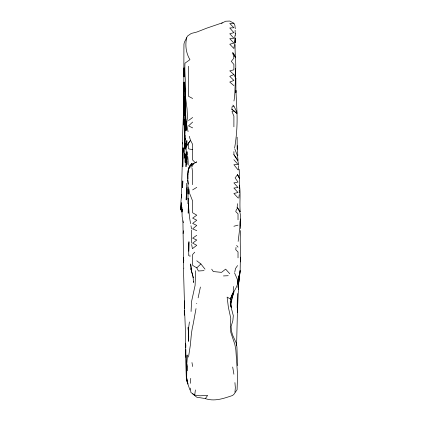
<?xml version="1.0" encoding="UTF-8"?>
<svg xmlns="http://www.w3.org/2000/svg" width="421" height="421" viewBox="0 0 421 421"><rect width="100%" height="100%" fill="white"/><g stroke="black" fill="none" stroke-linecap="round" stroke-linejoin="round"><path stroke-width="0.63" d="M183.782 260.152L183.588 262.457L183.588 257.694L183.482 267.161L183.851 268.151M189.95 389.972L186.692 380.679L186.329 378.358L185.782 362.149L185.545 333.706L184.814 315.561M192.644 184.677L192.644 173.047L192.008 168.021M233.897 126.8L233.897 116.107L231.976 111.602L233.897 110.87L237.018 113.454C237.397 125.111 236.56 136.741 234.592 148.197M238.023 257.852L238.023 251.969L235.765 249.706L236.018 247.406M238.023 219.788L238.023 213.857L235.739 211.584L236.628 208.948M184.382 148.592L184.698 134.488L184.266 143.761L184.393 158.143L184.382 153.36M185.44 107.529L185.372 101.535L185.445 108.076L185.445 100.045M185.845 357.35L185.866 349.509M239.586 188.187L239.228 169.342M183.83 101.293L183.756 110.865L184.009 82.137L183.893 96.498M188.082 187.008L188.119 194.086L188.061 189.355M185.061 88.847L184.987 100.624L185.051 97.167M185.061 88.784L185.045 91.068L185.072 88.673M185.266 139.577L185.272 138.567M185.245 143.345L185.461 149.218L185.293 134.831M185.887 125.647L185.861 130.394L185.777 119.222L185.871 123.337M183.772 105.497L183.909 48.289L183.961 44.063L184.393 42.237L187.498 36.074L191.229 33.464L196.949 32.001L206.764 28.144L222.32 22.834M184.393 308.667L184.482 300.978L184.287 310.493M188.403 198.686L188.566 212.879M240.459 230.55C239.928 241.023 240.601 251.453 240.407 261.92L240.386 257.142L240.154 271.298L238.66 279.96L239.896 273.75L240.107 270.65M238.165 279.512C238.365 286.969 232.445 292.258 230.429 299.026L227.114 297.11L228.392 307.377L230.771 318.276L230.308 327.538L230.866 332.622L234.86 344.452L235.828 349.777L237.576 375.116L237.091 389.688L233.897 394.33L232.529 395.503C223.525 398.498 214.505 401.839 205.022 398.513L196.77 397.224L192.644 393.851M184.035 124.579L184.082 119.843L184.03 124.995L183.898 115.543M183.567 101.45L183.772 105.371L182.493 137.977L182.451 157.007L181.319 198.012L181.53 194.581L180.42 208.232L181.883 211.979L180.525 207.995M186.287 154.454L186.014 166.721L186.082 161.917M191.076 311.461L191.529 301.673L195.107 285.317L195.607 270.735M237.47 365.649L236.923 346.915L236.076 342.636L232.624 335.105L231.45 331.017L231.103 326.459L232.85 320.686L233.308 315.661L231.624 309.24L230.261 301.799M184.419 305.778L184.482 301.078M234.465 43.479L234.523 39.406M237.228 148.739L237.27 145.787L237.823 155.628M183.898 125.074L183.977 119.78M188.392 212.979L188.455 204.595M188.692 255.679L188.94 241.728L188.771 250.869M187.913 203.727L188.019 198.328M237.228 149.271L237.149 137.199M235.16 41.889L235.544 38.095L235.244 43.026M188.008 198.912L187.924 184.672M184.603 303.12L184.545 305.709L183.451 268.23M188.324 251.126L188.445 246.206M235.544 72.149L235.628 68.628L235.66 78.169M240.107 221.23L240.175 225.951L240.28 218.973M235.55 72.096C236.344 62.882 234.76 53.746 235.129 44.521M182.777 157.196L182.803 166.737L183.103 147.855L182.977 152.549M184.193 106.213L183.872 115.559L184.082 110.313M188.419 204.511L188.124 213.137M188.445 246.296L188.519 243.396M182.793 159.054L182.919 154.502M186.503 190.255L186.708 183.282M188.313 208.263L188.419 204.569M185.766 347.867L185.856 344.741M238.518 289.406L238.675 283.98L237.344 312.545L237.507 308.472L236.586 345.452M186.503 368.933L186.682 378.563L187.913 384.036L186.382 376.095L187.098 354.987L186.503 368.933L186.835 364.36L186.682 378.563M188.519 328.638L189.403 321.954M185.024 127.731L184.824 134.062L185.161 110.939L185.103 125.195M186.608 368.996L186.329 378.358L186.813 379.458M191.65 230.15L191.381 243.138M233.255 291.132L233.418 286.459M182.856 154.254L183.103 147.855M185.266 96.709L185.698 120.774L185.477 109.87L185.672 115.996M230.671 298.126L230.44 303.794L231.182 307.362L230.34 301.794M240.044 226.03L238.139 241.417M238.654 284.722L238.812 281.239M237.397 293.521L237.17 307.683M185.603 92.141L185.103 100.556C186.84 88.078 184.282 75.733 184.972 63.197L189.955 59.65C186.003 53.162 184.935 45.121 186.703 37.716M239.27 188.366L239.449 185.151C240.817 193.955 239.375 202.838 240.228 211.631L237.139 207.632L237.512 203.675M235.544 38.095L235.113 42.51M186.729 365.881L186.835 364.36M239.233 278.339L238.444 284.596L240.049 270.677M231.871 109.323L232.055 106.797L233.897 106.066L236.991 112.281L237.018 113.454L231.871 109.323L233.897 110.87M190.376 383.315L190.75 378.337M187.334 370.78L187.713 365.796M186.698 121.348L186.108 130.536L186.15 125.8L186.082 128.573L187.471 117.033L187.066 108.955L185.361 95.646M187.976 173.994L187.971 178.983M188.113 172.242L188.292 169.905L189.687 165.948L192.029 163.248L190.276 165.653M183.119 233.602L183.356 230.729M230.724 305.878L232.276 297.2L233.897 291.942L231.713 299.089M234.96 392.146L235.344 387.604L234.923 382.6M187.871 174.426L188.292 169.905M232.781 52.693L235.323 57.272L233.897 54.13L232.781 52.693L233.908 58.103L231.303 61.361L233.897 64.424L233.897 69.812L229.771 70.865L233.897 74.564L235.86 78.285C234.581 85.81 235.397 93.509 233.955 101.003M188.887 188.876L189.55 193.26L192.644 201.106L192.644 212.768L196.77 215.184L192.644 218.131L196.77 220.225L192.644 223.446L196.77 225.445L192.644 228.903L196.77 230.64M238.854 198.138L239.249 194.56M234.45 44.131L233.944 48.547L229.771 44.216L233.897 43.116L229.771 38.674L233.897 38.258L229.771 33.754L233.897 32.643L229.771 27.997L233.897 27.733L229.771 23.513L233.897 23.244L234.886 25.328L235.276 28.723M238.244 169.91L238.733 165.685M238.37 284.296L238.023 287.311L239.202 278.913M238.512 283.091L238.723 281.281M188.519 357.066L190.339 345.231L191.271 335.163A69.312 40.016 -60 0 1 193.081 324.596L196.018 308.609M188.234 170.2L187.624 175.315L187.94 183.993M205.501 398.398L207.642 395.424L200.033 395.798L194.713 395.098L195.407 389.935M234.597 38.637L235.134 34.996M198.128 297.863L200.401 287.022M234.823 271.913L235.465 268.587L237.56 265.567M230.887 302.694L231.545 299.668M238.023 280.181L239.081 275.439L238.075 278.523M230.429 299.026L233.692 291.621M231.903 295.11L233.613 291.679M191.666 167.09L193.702 163.501M194.47 161.838L192.644 160.012L192.644 144.419L190.502 140.314L186.992 145.334L190.502 140.314L189.25 136.272M188.519 168.058L189.571 166.616M237.002 175.389L235.097 177.873L238.023 182.093L233.897 182.893L238.023 187.561L233.897 188.029L238.023 192.529L233.897 193.444L238.023 197.917M188.519 169.231L192.644 163.88L196.77 161.88L194.591 163.132M194.765 252.174L192.644 254.484L192.644 265.377L196.77 267.851L198.396 271.003L204.032 270.635M196.77 267.851L200.896 263.967L205.022 269.166M192.644 122.074L188.519 125.9L192.644 127.879M192.644 248.501L196.77 245.322L192.644 243.138L196.77 240.038L192.644 238.154L196.77 235.313M188.519 120.511L192.644 117.496M192.644 189.887L196.77 187.366M189.687 165.948L193.502 163.758M221.52 23.344L225.645 21.234L229.771 21.05L233.897 23.244M233.897 74.564L229.771 76.327L233.897 80.427L229.771 82.058L233.897 85.658M233.897 226.261L238.023 225.13M223.43 275.934L228.24 275.713M192.644 149.665L188.519 148.834L188.519 143.093M232.96 53.877L233.897 54.13M192.644 98.488L188.519 96.304L188.519 66.239M194.713 395.098L190.913 392.53L190.303 388.12M196.77 260.794L200.896 263.967M232.818 105.108L233.897 106.066M229.771 273.739L225.645 269.124L221.52 272.366L213.273 271.545L211.7 269.161M233.897 159.743L238.023 164.411L233.897 164.732L238.023 169.847M237.139 207.632L240.228 211.631M236.67 245.469L238.023 247.127M182.167 210.042L181.056 208.6L181.456 202.696L181.009 207.716L182.077 211.184M181.883 211.979L180.535 208.295L181.693 209.816M233.897 151.623L233.897 154.639L238.081 160.475L237.555 156.017L234.886 149.171M186.692 380.679L187.724 382.157M233.897 154.639L237.776 160.654L238.691 164.885M182.114 210.558L181.056 208.6L182.056 211.237M180.535 208.295L181.967 211.184M238.023 208.7C242.622 214.642 239.175 221.867 240.386 228.561M234.518 272.808L237.228 279.134L237.555 284.086M182.109 210.011L181.398 207.495L182.109 209.805M192.965 276.35L190.887 268.698L193.192 277.528L193.128 276.934L193.46 282.444L193.402 281.533M182.914 220.909L182.13 216.594L181.94 207.179M183.077 221.509L183.398 222.714M188.076 131.673L186.471 123.585M196.702 303.367L196.77 303.736M233.897 374.216L232.687 367.017M191.629 244.454L192.371 248.474M190.987 225.772L191.523 228.929M191.971 362.56L192.644 366.502M187.75 180.004L188.482 184.303M188.687 208.048L189.471 217.12L190.581 223.625M230.229 301.889L230.371 303.162M187.24 151.723L187.603 155.217M187.708 156.217L188.076 160.254M182.414 142.698L182.53 143.956M183.588 100.503L183.745 102.377M183.956 84.637L184.082 86.5M189.855 255.005L189.96 256.61M184.524 310.63L184.777 315.097M235.523 33.343L235.628 35.28M184.624 82.048L185.166 90.999L185.103 88.378M235.597 73.37L235.728 76.096M185.351 105.176L185.398 106.313M185.524 109.955L185.619 114.549M188.098 160.754L188.24 165.111M235.123 30.228L235.207 33.527M182.903 220.914L183.588 262.457M185.672 343.162L185.703 344.657M239.249 189.797L239.312 193.107M188.376 203.464L188.466 208.111M235.86 78.285L235.897 92.594L235.918 90.273L236.991 112.281M184.214 106.492L184.261 110.418L184.172 96.33L184.188 100.051M186.15 147.587L186.208 154.412M184.282 310.619L184.303 315.266M185.882 124.521L185.893 128.684M185.151 110.06L185.145 115.691L185.151 110.06M184.019 72.607L184.014 76.932L184.04 67.828L184.019 72.607M185.177 157.675L185.166 162.448L185.293 153.881L185.177 157.675M184.745 129.752L184.524 138.998L184.798 125.016L184.745 129.752M184.993 101.314L185.051 110.118L184.993 101.314M182.803 181.03L182.635 187.724L182.803 181.03M186.735 145.187L186.682 147.282L186.856 140.498L186.735 145.187M186.403 192.629L186.182 199.964L186.571 187.966L186.403 192.629M184.393 141.766L184.33 148.566L184.393 141.766M184.698 134.488L184.524 138.998L184.698 134.488M188.697 336.858L188.519 341.336L188.719 336.637L188.103 327.464L188.697 336.858M239.502 274.571L239.333 277.05L239.502 274.576M239.617 275.75L238.023 282.202L239.617 275.75M238.023 175.594L237.386 174.436L239.607 178.646L238.023 175.594M191.529 271.803L190.671 264.062L191.529 271.803M186.877 161.459L186.777 156.754L186.903 164.337L186.877 161.459M185.808 120.838L185.708 114.501L185.808 120.838M186.792 159.512L186.719 152.023L186.792 159.512"/></g></svg>
